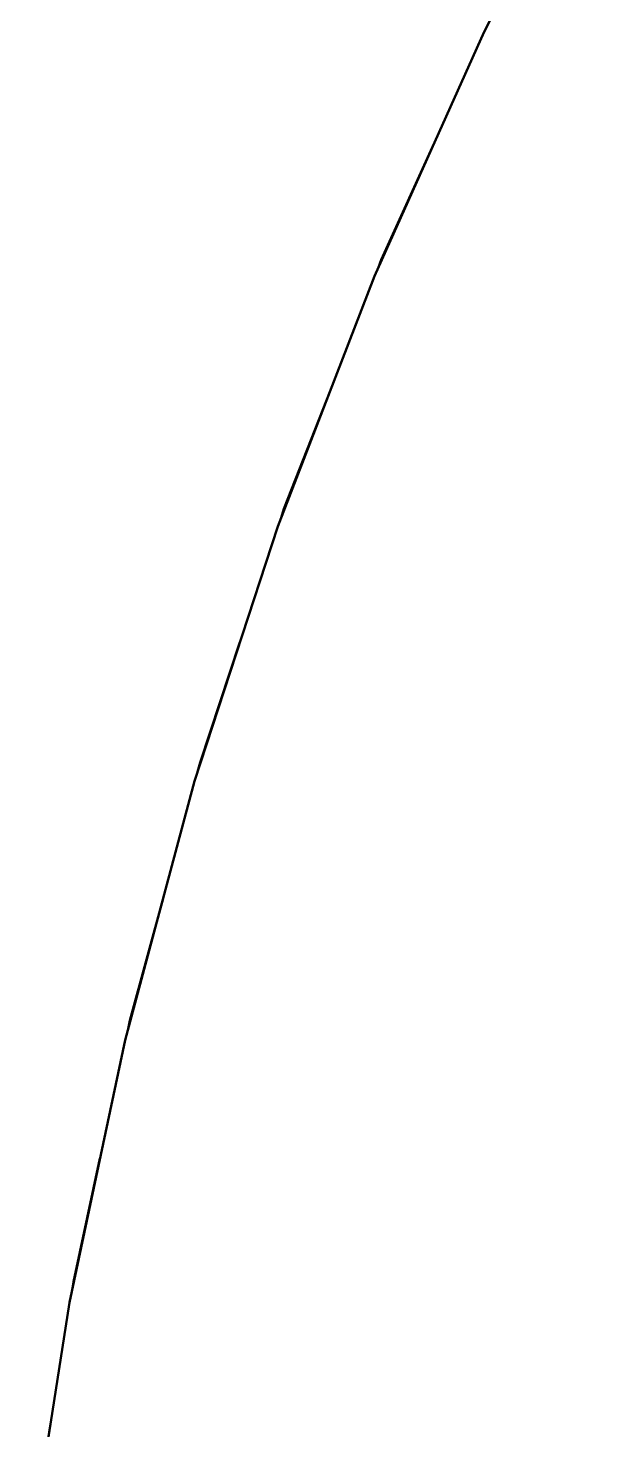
# Model space of a CAD drawing. Header units: millimetres. Extents: x 0 to 420, y 0 to 297.
# Drawn here: x 172.53 to 175.76, y 248.36 to 256.18 of the extents above; entities that cross this region are included whole.
import ezdxf

# ---------------------------------------------------------------- set-up
doc = ezdxf.new("R2010")
doc.units = ezdxf.units.MM
doc.linetypes.add('DASHED', pattern=[1.524, 1.27, -0.254])
doc.layers.add('HIDDEN', color=8, linetype='DASHED', lineweight=25)
doc.layers.add('VISIBLE', color=7, linetype='CONTINUOUS', lineweight=50)

msp = doc.modelspace()

# ---------------------------------------------------------------- linework, layer by layer
at = {"layer": 'HIDDEN'}
for points in [[(174.49651, 254.88708), (175.11251, 256.2446)], [(174.49651, 254.88708), (175.11251, 256.2446)], [(174.7917, 255.53761), (175.09294, 256.20149)], [(173.95364, 253.49869), (174.49651, 254.88708)], [(173.95364, 253.49869), (174.49651, 254.88708)], [(174.21269, 254.1612), (174.47845, 254.84088)], [(173.48543, 252.08337), (173.95364, 253.49869)], [(173.48543, 252.08337), (173.95364, 253.49869)], [(173.70792, 252.75593), (173.93735, 253.44946)], [(173.09321, 250.64515), (173.48543, 252.08337)], [(173.09321, 250.64515), (173.48543, 252.08337)], [(173.27883, 251.32579), (173.47119, 252.03117)], [(172.77809, 249.18808), (173.09321, 250.64515)], [(172.77809, 249.18808), (173.09321, 250.64515)], [(172.92662, 249.87486), (173.0813, 250.59006)], [(172.54097, 247.71631), (172.77809, 249.18808)], [(172.54097, 247.71631), (172.77809, 249.18808)], [(172.65229, 248.40726), (172.76877, 249.13021)]]:
    msp.add_lwpolyline(points, dxfattribs=at)
at = {"layer": 'VISIBLE'}
for points in [[(175.07132, 256.15954), (175.75639, 257.48862)], [(174.45818, 254.79579), (175.07132, 256.15954)], [(174.49651, 254.88708), (174.7917, 255.53761)], [(174.47845, 254.84088), (174.49651, 254.88708)], [(173.91871, 253.40125), (174.45818, 254.79579)], [(173.95364, 253.49869), (174.21269, 254.1612)], [(173.93735, 253.44946), (173.95364, 253.49869)], [(173.45445, 251.97991), (173.91871, 253.40125)], [(173.48543, 252.08337), (173.70792, 252.75593)], [(173.47119, 252.03117), (173.48543, 252.08337)], [(173.06673, 250.5358), (173.45445, 251.97991)], [(173.09321, 250.64515), (173.27883, 251.32579)], [(173.0813, 250.59006), (173.09321, 250.64515)], [(172.75665, 249.07306), (173.06673, 250.5358)], [(172.77809, 249.18808), (172.92662, 249.87486)], [(172.76877, 249.13021), (172.77809, 249.18808)], [(172.5251, 247.59585), (172.75665, 249.07306)], [(172.54097, 247.71631), (172.65229, 248.40726)]]:
    msp.add_lwpolyline(points, dxfattribs=at)

doc.saveas('drawing.dxf')
